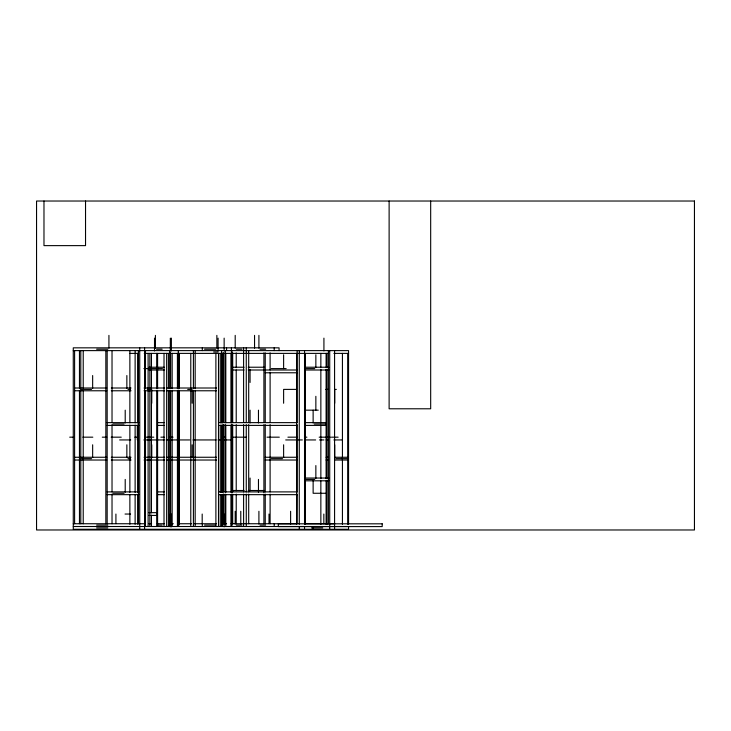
<?xml version="1.0" encoding="UTF-8"?>
<svg xmlns="http://www.w3.org/2000/svg" width="731" height="731" viewBox="0 0 731 731"><rect width="100%" height="100%" fill="white"/><g stroke="black" fill="none" stroke-linecap="round" stroke-linejoin="round"><path stroke-width="1.1" d="M96.62 349.226L107.813 349.226M156.535 349.226L162.145 349.226M204.552 349.226L215.746 349.226M236.323 349.226L241.934 349.226M260.026 349.226L265.636 349.226M73.274 350.615L348.559 350.615L348.559 524.237M213.626 351.995L218.085 351.995M129.871 353.384L138.552 353.384M144.245 353.384L328.63 353.384M333.884 353.384L348.559 353.384M148.996 367.227L156.699 367.227M157.585 367.227L164.311 367.227M232.339 367.227L244.081 367.227M248.202 367.227L264.284 367.227M305.119 367.227L328.822 367.227M143.879 368.616L162.428 368.616M271.311 368.616L286.168 368.616M304.672 368.616L314.741 368.616M148.996 370.005L156.699 370.005M157.585 370.005L164.311 370.005M232.339 370.005L244.081 370.005M248.202 370.005L264.284 370.005M265.243 370.005L297.444 370.005M305.119 370.005L328.822 370.005M265.243 372.773L297.444 372.773M74.599 388.006L106.744 388.006M111.295 388.006L131.032 388.006M144.08 388.006L164.639 388.006M166.65 388.006L216.531 388.006M80.337 389.395L91.53 389.395M127.98 389.395L130.219 389.395M147.306 389.395L151.765 389.395M187.693 389.395L192.152 389.395M295.927 389.395L283.619 389.395L283.619 403.247M325.834 389.395L328.055 389.395M336.361 389.395L334.707 389.395L334.707 403.247M74.599 390.774L106.744 390.774M111.295 390.774L131.032 390.774M144.08 390.774L164.639 390.774M166.65 390.774L216.531 390.774M304.672 410.164L318.25 410.164M107.165 422.637L138.799 422.637M157.585 422.637L164.311 422.637M218.514 422.637L297.279 422.637M305.412 422.637L326.108 422.637M112.903 424.017L124.096 424.017M314.239 424.017L326.437 424.017M107.165 425.405L138.799 425.405M157.585 425.405L164.311 425.405M218.514 425.405L297.279 425.405M305.412 425.405L326.108 425.405M69.719 437.175L73.045 437.175M82.886 437.175L92.828 437.175M102.285 437.175L106.717 437.175M111.167 437.175L121.245 437.175M134.851 437.175L138.177 437.175M144.857 437.175L153.802 437.175M160.884 437.175L164.201 437.175M169.72 437.175L173.037 437.175M222.224 437.175L225.55 437.175M231.389 437.175L246.146 437.175M267.007 437.175L279.315 437.175M287.923 437.175L296.877 437.175M304.663 437.175L306.883 437.175M319.173 437.175L330.366 437.175M331.481 437.175L338.133 437.175M119.637 439.943L130.721 439.943M143.888 439.943L164.21 439.943M166.211 439.943L189.694 439.943M192.975 439.943L216.084 439.943M218.085 439.943L231.215 439.943M285.711 439.943L296.658 439.943M297.946 439.943L302.351 439.943M304.562 439.943L315.646 439.943M319.52 439.943L323.924 439.943M326.136 439.943L328.356 439.943M333.893 439.943L342.172 439.943M74.599 457.259L106.744 457.259M111.295 457.259L131.032 457.259M144.08 457.259L164.639 457.259M166.65 457.259L216.531 457.259M265.243 457.259L297.444 457.259M326.09 457.259L328.265 457.259M334.606 457.259L347.682 457.259M80.337 458.648L91.53 458.648M127.98 458.648L130.219 458.648M271.311 458.648L282.504 458.648M335.812 458.648L348.011 458.648M74.599 460.027L106.744 460.027M111.295 460.027L131.032 460.027M144.08 460.027L164.639 460.027M166.65 460.027L216.531 460.027M265.243 460.027L297.444 460.027M326.09 460.027L328.265 460.027M334.606 460.027L347.682 460.027M305.119 478.037L328.822 478.037M304.672 479.417L314.741 479.417M305.119 480.806L328.822 480.806M232.339 490.501L244.081 490.501M248.202 490.501L264.284 490.501M107.165 491.89L138.799 491.89M157.585 491.89L164.311 491.89M218.514 491.89L297.279 491.89M112.903 493.27L124.096 493.27M326.437 493.27L313.133 493.27L313.133 480.486M107.165 494.659L138.799 494.659M157.585 494.659L164.311 494.659M218.514 494.659L297.279 494.659M148.996 512.659L156.699 512.659M125.038 514.048L130.575 514.048M148.996 515.428L156.699 515.428M73.274 523.743L144.592 523.743M148.941 523.743L151.6 523.743M157.311 523.743L164.164 523.743M169.501 523.743L173.302 523.743M178.638 523.743L191.577 523.743M194.629 523.743L216.33 523.743M222.142 523.743L226.555 523.743M231.069 523.743L297.033 523.743L297.142 494.129M304.681 523.743L334.579 523.743M96.62 525.123L107.813 525.123M157.658 525.123L162.145 525.123M204.552 525.123L215.746 525.123M236.323 525.123L241.934 525.123M260.026 525.123L265.636 525.123M73.274 526.512L348.559 526.512L348.559 529.281L73.274 529.281L73.274 347.837L279.068 347.837L279.068 350.615M96.62 527.901L107.813 527.901M311.534 527.901L322.727 527.901M430.678 201.025L430.678 408.784L389.12 408.784L389.12 201.025M347.682 353.384L347.682 524.237M342.428 353.384L342.428 524.237M334.707 444.795L334.707 457.579M334.579 350.615L334.579 529.281M329.718 350.615L329.718 529.281M328.393 350.615L328.393 523.743M326.985 353.384L326.985 367.053M326.985 369.329L326.985 478.677M326.985 480.952L326.985 524.237M326.108 353.384L326.108 367.053M326.108 369.329L326.108 478.677M326.108 480.952L326.108 524.237M323.924 338.142L323.924 350.935M323.842 514.048L323.842 523.634M320.854 353.384L320.854 367.053M320.854 369.329L320.854 422.865M320.854 425.14L320.854 478.677M320.854 480.952L320.854 524.237M315.856 354.763L315.856 367.547M315.856 396.321L315.856 410.164M315.856 465.574L315.856 478.357M313.133 410.164L313.133 422.957M313.106 526.512L313.106 529.281M305.412 353.384L305.412 524.237M304.535 350.615L304.535 524.237M304.535 526.512L304.535 529.281M299.281 350.615L299.281 524.237M299.281 526.512L299.281 529.281M297.142 350.615L297.142 422.372M297.142 424.647L297.142 491.853M296.658 353.384L296.658 524.237M290.618 511.28L290.618 524.063M283.619 354.763L283.619 368.616M283.619 444.795L283.619 457.579M274.207 347.837L274.207 350.615M274.207 523.743L274.207 526.512M270.105 352.89L270.105 369.977M270.105 372.253L270.105 422.372M270.105 424.647L270.105 491.853M270.105 494.129L270.105 523.743M269.017 514.048L269.017 523.634M265.243 352.89L265.243 422.372M265.243 424.647L265.243 491.853M265.243 494.129L265.243 523.743M263.909 352.89L263.909 422.372M263.909 424.647L263.909 492.347M263.909 494.129L263.909 523.743M258.911 335.374L258.911 348.157M258.911 511.28L258.911 524.063M258.463 410.164L258.463 422.957M258.463 479.417L258.463 492.21M254.552 335.374L254.552 348.157M250.066 369.685L250.066 382.468M250.066 410.164L250.066 422.957M250.066 478.037L250.066 490.821M248.695 350.615L248.695 422.372M248.695 424.647L248.695 491.853M248.695 494.129L248.695 523.743M246.265 347.837L246.265 422.372M246.265 424.647L246.265 491.853M246.265 494.129L246.265 526.512M243.606 347.837L243.606 422.372M243.606 424.647L243.606 491.853M243.606 494.129L243.606 526.512M240.773 511.28L240.773 524.063M236.223 352.89L236.223 367.693M236.223 369.977L236.223 422.372M236.223 424.647L236.223 490.711M236.223 494.129L236.223 523.743M235.199 335.374L235.199 348.157M235.199 511.28L235.199 524.063M232.696 352.89L232.696 422.372M232.696 424.647L232.696 491.853M232.696 494.129L232.696 523.743M231.937 350.615L231.937 422.865M231.937 425.14L231.937 492.338M231.937 494.622L231.937 526.512M231.416 347.837L231.416 422.372M231.416 424.647L231.416 491.853M231.416 494.129L231.416 526.512M231.06 353.384L231.06 422.865M231.06 425.14L231.06 492.338M231.06 494.622L231.06 526.512M226.555 347.837L226.555 350.615M225.806 353.384L225.806 422.865M225.806 425.14L225.806 492.338M225.806 494.622L225.806 526.512M225.221 350.615L225.221 422.372M225.221 424.647L225.221 491.853M225.221 494.129L225.221 523.743M224.143 338.142L224.143 350.935M224.143 514.048L224.143 526.832M223.768 352.89L223.768 422.372M223.768 424.647L223.768 491.853M223.768 494.129L223.768 523.743M223.11 352.89L223.11 422.372M223.11 424.647L223.11 491.853M223.11 494.129L223.11 523.743M222.471 353.384L222.471 422.865M222.471 425.14L222.471 492.338M222.471 494.622L222.471 526.512M221.594 350.615L221.594 422.865M221.594 425.14L221.594 492.338M221.594 494.622L221.594 526.512M220.278 353.384L220.278 422.865M220.278 425.14L220.278 492.338M220.278 494.622L220.278 526.512M218.514 353.384L218.514 526.512M218.085 338.142L218.085 350.935M216.86 335.374L216.86 348.157M215.892 353.384L215.892 526.512M202.313 347.837L202.313 350.615M202.313 523.743L202.313 526.512M202.185 514.048L202.185 523.634M195.168 350.615L195.168 388.691M195.168 390.966L195.168 526.512M193.404 350.615L193.404 388.691M193.404 390.966L193.404 526.512M192.152 390.455L192.152 403.247M192.152 444.795L192.152 457.579M190.782 353.384L190.782 388.691M190.782 390.966L190.782 526.512M179.159 353.384L179.159 388.691M179.159 390.966L179.159 524.237M178.757 353.384L178.757 388.691M178.757 390.966L178.757 526.512M178.309 350.615L178.309 388.691M178.309 390.966L178.309 526.512M177.423 353.384L177.423 388.691M177.423 390.966L177.423 526.512M172.169 353.384L172.169 388.691M172.169 390.966L172.169 526.512M171.383 338.142L171.383 350.935M171.383 514.048L171.383 526.832M170.597 353.384L170.597 388.691M170.597 390.966L170.597 526.512M170.487 352.89L170.487 388.198M170.487 390.473L170.487 523.743M170.323 338.142L170.323 350.935M170.323 514.048L170.323 526.832M169.72 350.615L169.72 388.691M169.72 390.966L169.72 526.512M168.404 353.384L168.404 388.691M168.404 390.966L168.404 526.512M166.65 353.384L166.65 526.512M164.018 353.384L164.018 526.512M157.585 353.384L157.585 388.691M157.585 390.966L157.585 526.512M156.699 353.384L156.699 388.691M156.699 390.966L156.699 526.512M155.411 335.374L155.411 348.157M154.515 338.142L154.515 350.935M151.765 390.455L151.765 403.247M151.765 444.795L151.765 457.579M151.445 353.384L151.445 367.053M151.445 369.329L151.445 388.691M151.445 390.966L151.445 512.842M151.445 515.127L151.445 526.512M149.864 353.384L149.864 388.691M149.864 390.966L149.864 526.512M148.101 353.384L148.101 388.691M148.101 390.966L148.101 526.512M145.478 350.615L145.478 388.691M145.478 390.966L145.478 526.512M144.592 347.837L144.592 529.281M139.731 347.837L139.731 529.281M138.397 350.615L138.397 523.743M137.757 353.384L137.757 422.865M137.757 425.14L137.757 492.338M137.757 494.622L137.757 524.237M137.318 426.1L137.318 439.943M135.125 350.615L135.125 422.865M135.125 425.14L135.125 492.338M135.125 494.622L135.125 524.237M129.871 350.615L129.871 422.865M129.871 425.14L129.871 492.338M129.871 494.622L129.871 524.237M126.856 375.542L126.856 388.325M126.856 444.795L126.856 457.579M125.211 410.164L125.211 422.957M125.211 479.417L125.211 492.21M115.918 514.048L115.918 523.634M112.026 350.615L112.026 422.372M112.026 424.647L112.026 491.853M112.026 494.129L112.026 523.743M108.928 335.374L108.928 348.157M107.165 350.615L107.165 523.743M105.84 350.615L105.84 523.743M92.654 375.542L92.654 388.325M92.654 444.795L92.654 457.579M85.536 201.025L85.536 245.625L43.979 245.625L43.979 201.025M83.224 350.615L83.224 388.198M83.224 390.473L83.224 523.743M80.794 350.615L80.794 388.198M80.794 390.473L80.794 457.679M80.794 459.954L80.794 523.743M79.46 350.615L79.46 388.198M79.46 390.473L79.46 523.743M74.599 350.615L74.599 523.743M694.45 201.025L36.55 201.025L36.55 529.975L694.45 529.975L694.45 201.025M382.203 523.816L278.328 523.816L278.328 526.585L382.203 526.585L382.203 523.816"/></g></svg>
